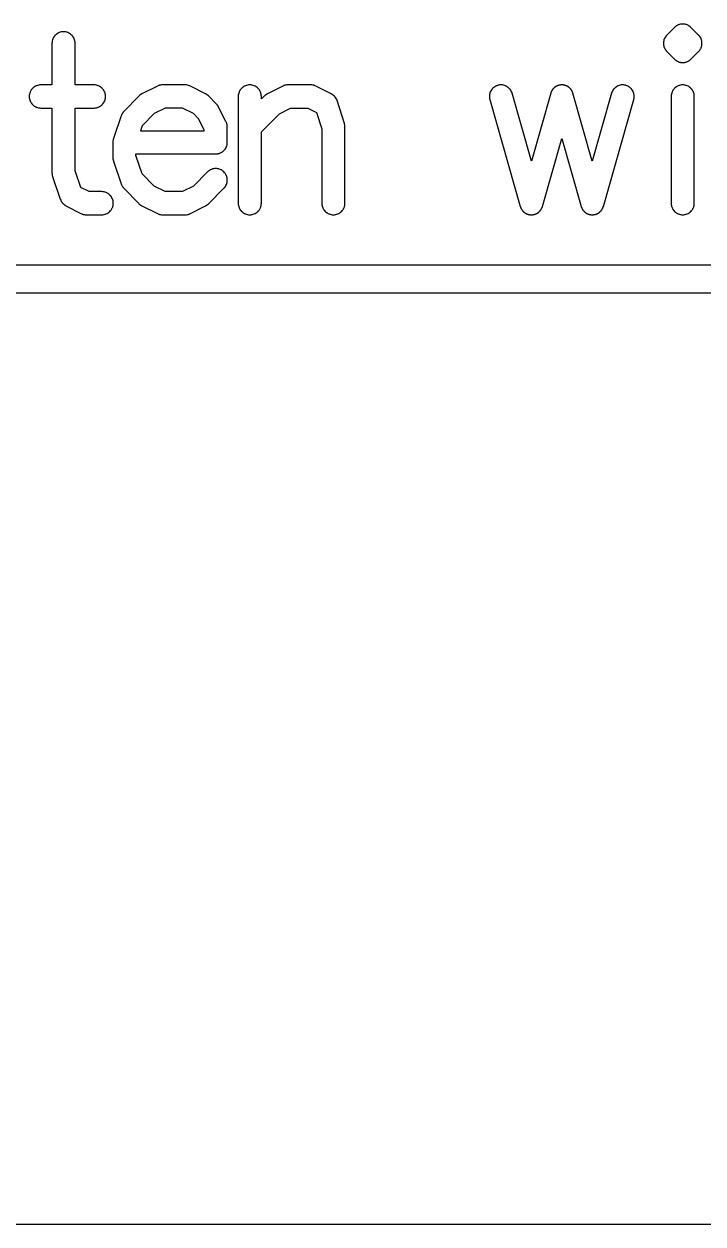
# Model space of a CAD drawing. Header units: inches. Extents: x -0.5 to 10, y -2.4 to 3.9.
# Drawn here: x 2.8127 to 2.9801, y -2.1846 to -1.8889 of the extents above; entities that cross this region are included whole.
import ezdxf

# ---------------------------------------------------------------- set-up
doc = ezdxf.new("R2010")
doc.units = ezdxf.units.IN

msp = doc.modelspace()

# ---------------------------------------------------------------- linework, layer by layer
for points in [[(2.81965, -1.90965), (2.81965, -1.9256), (2.81965, -1.925609), (2.819651, -1.925627), (2.819665, -1.925883), (2.819667, -1.92591), (2.819667, -1.92591), (2.819671, -1.925937), (2.819712, -1.92619), (2.819718, -1.926219), (2.819718, -1.926219), (2.819724, -1.926243), (2.819793, -1.92649), (2.819797, -1.926502), (2.819801, -1.926516), (2.821701, -1.932116), (2.821707, -1.932132), (2.821709, -1.932138), (2.821792, -1.932348), (2.821803, -1.932374), (2.821812, -1.932392), (2.821914, -1.932594), (2.821927, -1.932617), (2.821938, -1.932635), (2.82206, -1.932826), (2.822073, -1.932845), (2.822088, -1.932865), (2.822227, -1.933043), (2.822242, -1.933062), (2.822258, -1.933079), (2.822414, -1.933243), (2.822428, -1.933257), (2.822448, -1.933276), (2.822619, -1.933424), (2.822634, -1.933437), (2.822657, -1.933454), (2.822841, -1.933585), (2.822861, -1.933599), (2.822881, -1.933611), (2.823077, -1.933724), (2.823086, -1.933729), (2.823098, -1.933735), (2.826798, -1.935635), (2.826816, -1.935644), (2.826819, -1.935646), (2.827022, -1.935738), (2.827042, -1.935746), (2.827066, -1.935755), (2.827277, -1.935828), (2.827303, -1.935836), (2.827323, -1.935841), (2.827539, -1.935894), (2.827562, -1.935899), (2.827586, -1.935903), (2.827806, -1.935934), (2.82783, -1.935937), (2.827854, -1.935939), (2.828076, -1.935949), (2.828089, -1.93595), (2.8281, -1.93595), (2.8319, -1.93595), (2.83191, -1.93595), (2.831925, -1.935949), (2.832155, -1.935938), (2.832181, -1.935936), (2.832204, -1.935933), (2.832432, -1.935899), (2.832455, -1.935896), (2.83248, -1.93589), (2.832704, -1.935834), (2.83273, -1.935827), (2.832751, -1.93582), (2.832968, -1.935742), (2.832992, -1.935733), (2.833013, -1.935723), (2.833222, -1.935625), (2.833244, -1.935613), (2.833265, -1.935601), (2.833463, -1.935483), (2.833486, -1.935468), (2.833503, -1.935456), (2.833689, -1.935318), (2.83371, -1.935302), (2.833727, -1.935287), (2.833897, -1.935132), (2.833915, -1.935115), (2.833932, -1.935097), (2.834087, -1.934927), (2.834102, -1.93491), (2.834118, -1.934889), (2.834256, -1.934703), (2.834268, -1.934686), (2.834283, -1.934663), (2.834401, -1.934465), (2.834413, -1.934444), (2.834425, -1.934422), (2.834523, -1.934213), (2.834533, -1.934192), (2.834542, -1.934168), (2.83462, -1.933951), (2.834627, -1.93393), (2.834634, -1.933904), (2.83469, -1.93368), (2.834696, -1.933655), (2.834699, -1.933632), (2.834733, -1.933404), (2.834736, -1.933381), (2.834738, -1.933355), (2.834749, -1.933125), (2.83475, -1.9331), (2.834749, -1.933075), (2.834738, -1.932845), (2.834736, -1.932819), (2.834733, -1.932796), (2.834699, -1.932568), (2.834696, -1.932545), (2.83469, -1.93252), (2.834634, -1.932296), (2.834627, -1.93227), (2.83462, -1.932249), (2.834542, -1.932032), (2.834533, -1.932008), (2.834523, -1.931987), (2.834425, -1.931778), (2.834413, -1.931756), (2.834401, -1.931735), (2.834283, -1.931537), (2.834268, -1.931514), (2.834256, -1.931497), (2.834118, -1.931311), (2.834102, -1.93129), (2.834087, -1.931273), (2.833932, -1.931103), (2.833915, -1.931085), (2.833897, -1.931068), (2.833727, -1.930913), (2.83371, -1.930898), (2.833689, -1.930882), (2.833503, -1.930744), (2.833486, -1.930732), (2.833463, -1.930717), (2.833265, -1.930599), (2.833244, -1.930587), (2.833222, -1.930575), (2.833013, -1.930477), (2.832992, -1.930467), (2.832968, -1.930458), (2.832751, -1.93038), (2.83273, -1.930373), (2.832704, -1.930366), (2.83248, -1.93031), (2.832455, -1.930304), (2.832432, -1.930301), (2.832204, -1.930267), (2.832181, -1.930264), (2.832155, -1.930262), (2.831925, -1.930251), (2.83191, -1.93025), (2.8319, -1.93025), (2.828789, -1.93025), (2.826728, -1.929192), (2.82535, -1.92513), (2.82535, -1.90965), (2.83, -1.90965), (2.83001, -1.90965), (2.830025, -1.909649), (2.830255, -1.909638), (2.830281, -1.909636), (2.830304, -1.909633), (2.830532, -1.909599), (2.830555, -1.909596), (2.83058, -1.90959), (2.830804, -1.909534), (2.83083, -1.909527), (2.830851, -1.90952), (2.831068, -1.909442), (2.831092, -1.909433), (2.831113, -1.909423), (2.831322, -1.909325), (2.831344, -1.909313), (2.831365, -1.909301), (2.831563, -1.909183), (2.831586, -1.909168), (2.831603, -1.909156), (2.831789, -1.909018), (2.83181, -1.909002), (2.831827, -1.908987), (2.831997, -1.908832), (2.832015, -1.908815), (2.832032, -1.908797), (2.832187, -1.908627), (2.832202, -1.90861), (2.832218, -1.908589), (2.832356, -1.908403), (2.832368, -1.908386), (2.832383, -1.908363), (2.832501, -1.908165), (2.832513, -1.908144), (2.832525, -1.908122), (2.832623, -1.907913), (2.832633, -1.907892), (2.832642, -1.907868), (2.83272, -1.907651), (2.832727, -1.90763), (2.832734, -1.907604), (2.83279, -1.90738), (2.832796, -1.907355), (2.832799, -1.907332), (2.832833, -1.907104), (2.832836, -1.907081), (2.832838, -1.907055), (2.832849, -1.906825), (2.83285, -1.9068), (2.832849, -1.906775), (2.832838, -1.906545), (2.832836, -1.906519), (2.832833, -1.906496), (2.832799, -1.906268), (2.832796, -1.906245), (2.83279, -1.90622), (2.832734, -1.905996), (2.832727, -1.90597), (2.83272, -1.905949), (2.832642, -1.905732), (2.832633, -1.905708), (2.832623, -1.905687), (2.832525, -1.905478), (2.832513, -1.905456), (2.832501, -1.905435), (2.832383, -1.905237), (2.832368, -1.905214), (2.832356, -1.905197), (2.832218, -1.905011), (2.832202, -1.90499), (2.832187, -1.904973), (2.832032, -1.904803), (2.832015, -1.904785), (2.831997, -1.904768), (2.831827, -1.904613), (2.83181, -1.904598), (2.831789, -1.904582), (2.831603, -1.904444), (2.831586, -1.904432), (2.831563, -1.904417), (2.831365, -1.904299), (2.831344, -1.904287), (2.831322, -1.904275), (2.831113, -1.904177), (2.831092, -1.904167), (2.831068, -1.904158), (2.830851, -1.90408), (2.83083, -1.904073), (2.830804, -1.904066), (2.83058, -1.90401), (2.830555, -1.904004), (2.830532, -1.904001), (2.830304, -1.903967), (2.830281, -1.903964), (2.830255, -1.903962), (2.830025, -1.903951), (2.83001, -1.90395), (2.83, -1.90395), (2.82535, -1.90395), (2.82535, -1.8937), (2.82535, -1.89369), (2.825349, -1.893675), (2.825338, -1.893445), (2.825336, -1.893419), (2.825333, -1.893396), (2.825299, -1.893168), (2.825296, -1.893145), (2.82529, -1.89312), (2.825234, -1.892896), (2.825227, -1.89287), (2.82522, -1.892849), (2.825142, -1.892632), (2.825133, -1.892608), (2.825123, -1.892587), (2.825025, -1.892378), (2.825013, -1.892356), (2.825001, -1.892335), (2.824883, -1.892137), (2.824868, -1.892114), (2.824856, -1.892097), (2.824718, -1.891911), (2.824702, -1.89189), (2.824687, -1.891873), (2.824532, -1.891703), (2.824515, -1.891685), (2.824497, -1.891668), (2.824327, -1.891513), (2.82431, -1.891498), (2.824289, -1.891482), (2.824103, -1.891344), (2.824086, -1.891332), (2.824063, -1.891317), (2.823865, -1.891199), (2.823844, -1.891187), (2.823822, -1.891175), (2.823613, -1.891077), (2.823592, -1.891067), (2.823568, -1.891058), (2.823351, -1.89098), (2.82333, -1.890973), (2.823304, -1.890966), (2.82308, -1.89091), (2.823055, -1.890904), (2.823032, -1.890901), (2.822804, -1.890867), (2.822781, -1.890864), (2.822755, -1.890862), (2.822525, -1.890851), (2.8225, -1.89085), (2.822475, -1.890851), (2.822245, -1.890862), (2.822219, -1.890864), (2.822196, -1.890867), (2.821968, -1.890901), (2.821945, -1.890904), (2.82192, -1.89091), (2.821696, -1.890966), (2.82167, -1.890973), (2.821649, -1.89098), (2.821432, -1.891058), (2.821408, -1.891067), (2.821387, -1.891077), (2.821178, -1.891175), (2.821156, -1.891187), (2.821135, -1.891199), (2.820937, -1.891317), (2.820914, -1.891332), (2.820897, -1.891344), (2.820711, -1.891482), (2.82069, -1.891498), (2.820673, -1.891513), (2.820503, -1.891668), (2.820485, -1.891685), (2.820468, -1.891703), (2.820313, -1.891873), (2.820298, -1.89189), (2.820282, -1.891911), (2.820144, -1.892097), (2.820132, -1.892114), (2.820117, -1.892137), (2.819999, -1.892335), (2.819987, -1.892356), (2.819975, -1.892378), (2.819877, -1.892587), (2.819867, -1.892608), (2.819858, -1.892632), (2.81978, -1.892849), (2.819773, -1.89287), (2.819766, -1.892896), (2.81971, -1.89312), (2.819704, -1.893145), (2.819701, -1.893168), (2.819667, -1.893396), (2.819664, -1.893419), (2.819662, -1.893445), (2.819651, -1.893675), (2.81965, -1.89369), (2.81965, -1.8937), (2.81965, -1.90395), (2.8169, -1.90395), (2.81689, -1.90395), (2.816875, -1.903951), (2.816645, -1.903962), (2.816619, -1.903964), (2.816596, -1.903967), (2.816368, -1.904001), (2.816345, -1.904004), (2.81632, -1.90401), (2.816096, -1.904066), (2.81607, -1.904073), (2.816049, -1.90408), (2.815832, -1.904158), (2.815808, -1.904167), (2.815787, -1.904177), (2.815578, -1.904275), (2.815556, -1.904287), (2.815535, -1.904299), (2.815337, -1.904417), (2.815314, -1.904432), (2.815297, -1.904444), (2.815111, -1.904582), (2.81509, -1.904598), (2.815073, -1.904613), (2.814903, -1.904768), (2.814885, -1.904785), (2.814868, -1.904803), (2.814713, -1.904973), (2.814698, -1.90499), (2.814682, -1.905011), (2.814544, -1.905197), (2.814532, -1.905214), (2.814517, -1.905237), (2.814399, -1.905435), (2.814387, -1.905456), (2.814375, -1.905478), (2.814277, -1.905687), (2.814267, -1.905708), (2.814258, -1.905732), (2.81418, -1.905949), (2.814173, -1.90597), (2.814166, -1.905996), (2.81411, -1.90622), (2.814104, -1.906245), (2.814101, -1.906268), (2.814067, -1.906496), (2.814064, -1.906519), (2.814062, -1.906545), (2.814051, -1.906775), (2.81405, -1.9068), (2.814051, -1.906825), (2.814062, -1.907055), (2.814064, -1.907081), (2.814067, -1.907104), (2.814101, -1.907332), (2.814104, -1.907355), (2.81411, -1.90738), (2.814166, -1.907604), (2.814173, -1.90763), (2.81418, -1.907651), (2.814258, -1.907868), (2.814267, -1.907892), (2.814277, -1.907913), (2.814375, -1.908122), (2.814387, -1.908144), (2.814399, -1.908165), (2.814517, -1.908363), (2.814532, -1.908386), (2.814544, -1.908403), (2.814682, -1.908589), (2.814698, -1.90861), (2.814713, -1.908627), (2.814868, -1.908797), (2.814885, -1.908815), (2.814903, -1.908832), (2.815073, -1.908987), (2.81509, -1.909002), (2.815111, -1.909018), (2.815297, -1.909156), (2.815314, -1.909168), (2.815337, -1.909183), (2.815535, -1.909301), (2.815556, -1.909313), (2.815578, -1.909325), (2.815787, -1.909423), (2.815808, -1.909433), (2.815832, -1.909442), (2.816049, -1.90952), (2.81607, -1.909527), (2.816096, -1.909534), (2.81632, -1.90959), (2.816345, -1.909596), (2.816368, -1.909599), (2.816596, -1.909633), (2.816619, -1.909636), (2.816645, -1.909638), (2.816875, -1.909649), (2.81689, -1.90965), (2.8169, -1.90965)], [(2.971168, -1.891703), (2.971013, -1.891873), (2.970998, -1.89189), (2.970982, -1.891911), (2.970844, -1.892097), (2.970832, -1.892114), (2.970817, -1.892137), (2.970699, -1.892335), (2.970687, -1.892356), (2.970675, -1.892378), (2.970577, -1.892587), (2.970567, -1.892608), (2.970558, -1.892632), (2.97048, -1.892849), (2.970473, -1.89287), (2.970466, -1.892896), (2.97041, -1.89312), (2.970404, -1.893145), (2.970401, -1.893168), (2.970367, -1.893396), (2.970364, -1.893419), (2.970362, -1.893445), (2.970351, -1.893675), (2.97035, -1.8937), (2.970351, -1.893725), (2.970362, -1.893955), (2.970364, -1.893981), (2.970367, -1.894004), (2.970401, -1.894232), (2.970404, -1.894255), (2.97041, -1.89428), (2.970466, -1.894504), (2.970473, -1.89453), (2.97048, -1.894551), (2.970558, -1.894768), (2.970567, -1.894792), (2.970577, -1.894813), (2.970675, -1.895022), (2.970687, -1.895044), (2.970699, -1.895065), (2.970817, -1.895263), (2.970832, -1.895286), (2.970844, -1.895303), (2.970982, -1.895489), (2.970998, -1.89551), (2.971013, -1.895527), (2.971168, -1.895697), (2.971175, -1.895705), (2.971185, -1.895715), (2.973085, -1.897615), (2.973095, -1.897625), (2.973103, -1.897632), (2.973273, -1.897787), (2.97329, -1.897802), (2.973311, -1.897818), (2.973497, -1.897956), (2.973514, -1.897968), (2.973537, -1.897983), (2.973735, -1.898101), (2.973756, -1.898113), (2.973778, -1.898125), (2.973987, -1.898223), (2.974008, -1.898233), (2.974032, -1.898242), (2.974249, -1.89832), (2.97427, -1.898327), (2.974296, -1.898334), (2.97452, -1.89839), (2.974545, -1.898396), (2.974568, -1.898399), (2.974796, -1.898433), (2.974819, -1.898436), (2.974845, -1.898438), (2.975075, -1.898449), (2.9751, -1.89845), (2.975125, -1.898449), (2.975355, -1.898438), (2.975381, -1.898436), (2.975404, -1.898433), (2.975632, -1.898399), (2.975655, -1.898396), (2.97568, -1.89839), (2.975904, -1.898334), (2.97593, -1.898327), (2.975951, -1.89832), (2.976168, -1.898242), (2.976192, -1.898233), (2.976213, -1.898223), (2.976422, -1.898125), (2.976444, -1.898113), (2.976465, -1.898101), (2.976663, -1.897983), (2.976686, -1.897968), (2.976703, -1.897956), (2.976889, -1.897818), (2.97691, -1.897802), (2.976927, -1.897787), (2.977097, -1.897632), (2.977105, -1.897625), (2.977115, -1.897615), (2.979015, -1.895715), (2.979025, -1.895705), (2.979032, -1.895697), (2.979187, -1.895527), (2.979202, -1.89551), (2.979218, -1.895489), (2.979356, -1.895303), (2.979368, -1.895286), (2.979383, -1.895263), (2.979501, -1.895065), (2.979513, -1.895044), (2.979525, -1.895022), (2.979623, -1.894813), (2.979633, -1.894792), (2.979642, -1.894768), (2.97972, -1.894551), (2.979727, -1.89453), (2.979734, -1.894504), (2.97979, -1.89428), (2.979796, -1.894255), (2.979799, -1.894232), (2.979833, -1.894004), (2.979836, -1.893981), (2.979838, -1.893955), (2.979849, -1.893725), (2.97985, -1.8937), (2.979849, -1.893675), (2.979838, -1.893445), (2.979836, -1.893419), (2.979833, -1.893396), (2.979799, -1.893168), (2.979796, -1.893145), (2.97979, -1.89312), (2.979734, -1.892896), (2.979727, -1.89287), (2.97972, -1.892849), (2.979642, -1.892632), (2.979633, -1.892608), (2.979623, -1.892587), (2.979525, -1.892378), (2.979513, -1.892356), (2.979501, -1.892335), (2.979383, -1.892137), (2.979368, -1.892114), (2.979356, -1.892097), (2.979218, -1.891911), (2.979202, -1.89189), (2.979187, -1.891873), (2.979032, -1.891703), (2.979025, -1.891695), (2.979015, -1.891685), (2.977115, -1.889785), (2.977105, -1.889775), (2.977097, -1.889768), (2.976927, -1.889613), (2.97691, -1.889598), (2.976889, -1.889582), (2.976703, -1.889444), (2.976686, -1.889432), (2.976663, -1.889417), (2.976465, -1.889299), (2.976444, -1.889287), (2.976422, -1.889275), (2.976213, -1.889177), (2.976192, -1.889167), (2.976168, -1.889158), (2.975951, -1.88908), (2.97593, -1.889073), (2.975904, -1.889066), (2.97568, -1.88901), (2.975655, -1.889004), (2.975632, -1.889001), (2.975404, -1.888967), (2.975381, -1.888964), (2.975355, -1.888962), (2.975125, -1.888951), (2.9751, -1.88895), (2.975075, -1.888951), (2.974845, -1.888962), (2.974819, -1.888964), (2.974796, -1.888967), (2.974568, -1.889001), (2.974545, -1.889004), (2.97452, -1.88901), (2.974296, -1.889066), (2.97427, -1.889073), (2.974249, -1.88908), (2.974032, -1.889158), (2.974008, -1.889167), (2.973987, -1.889177), (2.973778, -1.889275), (2.973756, -1.889287), (2.973735, -1.889299), (2.973537, -1.889417), (2.973514, -1.889432), (2.973497, -1.889444), (2.973311, -1.889582), (2.97329, -1.889598), (2.973273, -1.889613), (2.973103, -1.889768), (2.973095, -1.889775), (2.973085, -1.889785), (2.971185, -1.891685), (2.971175, -1.891695)], [(2.83465, -1.9181), (2.83465, -1.9218), (2.83465, -1.921809), (2.834651, -1.921827), (2.834665, -1.922083), (2.834667, -1.92211), (2.834667, -1.92211), (2.834671, -1.922137), (2.834712, -1.92239), (2.834718, -1.922419), (2.834718, -1.922419), (2.834724, -1.922443), (2.834793, -1.92269), (2.834797, -1.922702), (2.834801, -1.922716), (2.836701, -1.928316), (2.836707, -1.928333), (2.836709, -1.928337), (2.836785, -1.928531), (2.836794, -1.928553), (2.836803, -1.928572), (2.836896, -1.928759), (2.836906, -1.928779), (2.836917, -1.928798), (2.837026, -1.928977), (2.837037, -1.928994), (2.837051, -1.929013), (2.837176, -1.929181), (2.837189, -1.929198), (2.837204, -1.929216), (2.837343, -1.929372), (2.837352, -1.929381), (2.837358, -1.929388), (2.841058, -1.933188), (2.841067, -1.933197), (2.841078, -1.933208), (2.841271, -1.933385), (2.841291, -1.933402), (2.841291, -1.933402), (2.841314, -1.933421), (2.841526, -1.933575), (2.841547, -1.93359), (2.841547, -1.93359), (2.841573, -1.933606), (2.841801, -1.933736), (2.841815, -1.933744), (2.841825, -1.933749), (2.845625, -1.935649), (2.845634, -1.935653), (2.845646, -1.935659), (2.845846, -1.935747), (2.845864, -1.935755), (2.845889, -1.935764), (2.846095, -1.935834), (2.846114, -1.93584), (2.84614, -1.935846), (2.846352, -1.935896), (2.846375, -1.935901), (2.846397, -1.935905), (2.846613, -1.935935), (2.846634, -1.935938), (2.846659, -1.935939), (2.846877, -1.935949), (2.846889, -1.93595), (2.8469, -1.93595), (2.8525, -1.93595), (2.852511, -1.93595), (2.852524, -1.935949), (2.852746, -1.935939), (2.85277, -1.935937), (2.852794, -1.935934), (2.853014, -1.935903), (2.853038, -1.935899), (2.853061, -1.935894), (2.853277, -1.935841), (2.853297, -1.935836), (2.853323, -1.935828), (2.853534, -1.935755), (2.853558, -1.935746), (2.853578, -1.935738), (2.853781, -1.935646), (2.853784, -1.935644), (2.853802, -1.935635), (2.857502, -1.933735), (2.857516, -1.933728), (2.857525, -1.933723), (2.857735, -1.933601), (2.857758, -1.933586), (2.857758, -1.933586), (2.857779, -1.933572), (2.857975, -1.933429), (2.857994, -1.933415), (2.857994, -1.933415), (2.858016, -1.933396), (2.858196, -1.933233), (2.8582, -1.933229), (2.858215, -1.933215), (2.862015, -1.929415), (2.862025, -1.929405), (2.862032, -1.929397), (2.862187, -1.929227), (2.862202, -1.92921), (2.862218, -1.929189), (2.862356, -1.929003), (2.862368, -1.928986), (2.862383, -1.928963), (2.862501, -1.928765), (2.862513, -1.928744), (2.862525, -1.928722), (2.862623, -1.928513), (2.862633, -1.928492), (2.862642, -1.928468), (2.86272, -1.928251), (2.862727, -1.92823), (2.862734, -1.928204), (2.86279, -1.92798), (2.862796, -1.927955), (2.862799, -1.927932), (2.862833, -1.927704), (2.862836, -1.927681), (2.862838, -1.927655), (2.862849, -1.927425), (2.86285, -1.9274), (2.862849, -1.927375), (2.862838, -1.927145), (2.862836, -1.927119), (2.862833, -1.927096), (2.862799, -1.926868), (2.862796, -1.926845), (2.86279, -1.92682), (2.862734, -1.926596), (2.862727, -1.92657), (2.86272, -1.926549), (2.862642, -1.926332), (2.862633, -1.926308), (2.862623, -1.926287), (2.862525, -1.926078), (2.862513, -1.926056), (2.862501, -1.926035), (2.862383, -1.925837), (2.862368, -1.925814), (2.862356, -1.925797), (2.862218, -1.925611), (2.862202, -1.92559), (2.862187, -1.925573), (2.862032, -1.925403), (2.862015, -1.925385), (2.861997, -1.925368), (2.861827, -1.925213), (2.86181, -1.925198), (2.861789, -1.925182), (2.861603, -1.925044), (2.861586, -1.925032), (2.861563, -1.925017), (2.861365, -1.924899), (2.861344, -1.924887), (2.861322, -1.924875), (2.861113, -1.924777), (2.861092, -1.924767), (2.861068, -1.924758), (2.860851, -1.92468), (2.86083, -1.924673), (2.860804, -1.924666), (2.86058, -1.92461), (2.860555, -1.924604), (2.860532, -1.924601), (2.860304, -1.924567), (2.860281, -1.924564), (2.860255, -1.924562), (2.860025, -1.924551), (2.86, -1.92455), (2.859975, -1.924551), (2.859745, -1.924562), (2.859719, -1.924564), (2.859696, -1.924567), (2.859468, -1.924601), (2.859445, -1.924604), (2.85942, -1.92461), (2.859196, -1.924666), (2.85917, -1.924673), (2.859149, -1.92468), (2.858932, -1.924758), (2.858908, -1.924767), (2.858887, -1.924777), (2.858678, -1.924875), (2.858656, -1.924887), (2.858635, -1.924899), (2.858437, -1.925017), (2.858414, -1.925032), (2.858397, -1.925044), (2.858211, -1.925182), (2.85819, -1.925198), (2.858173, -1.925213), (2.858003, -1.925368), (2.857995, -1.925375), (2.857985, -1.925385), (2.854501, -1.928869), (2.851811, -1.93025), (2.847573, -1.93025), (2.844806, -1.928866), (2.841892, -1.925874), (2.84035, -1.92133), (2.84035, -1.92095), (2.86, -1.92095), (2.86001, -1.92095), (2.860025, -1.920949), (2.860255, -1.920938), (2.860281, -1.920936), (2.860304, -1.920933), (2.860532, -1.920899), (2.860555, -1.920896), (2.86058, -1.92089), (2.860804, -1.920834), (2.86083, -1.920827), (2.860851, -1.92082), (2.861068, -1.920742), (2.861092, -1.920733), (2.861113, -1.920723), (2.861322, -1.920625), (2.861344, -1.920613), (2.861365, -1.920601), (2.861563, -1.920483), (2.861586, -1.920468), (2.861603, -1.920456), (2.861789, -1.920318), (2.86181, -1.920302), (2.861827, -1.920287), (2.861997, -1.920132), (2.862015, -1.920115), (2.862032, -1.920097), (2.862187, -1.919927), (2.862202, -1.91991), (2.862218, -1.919889), (2.862356, -1.919703), (2.862368, -1.919686), (2.862383, -1.919663), (2.862501, -1.919465), (2.862513, -1.919444), (2.862525, -1.919422), (2.862623, -1.919213), (2.862633, -1.919192), (2.862642, -1.919168), (2.86272, -1.918951), (2.862727, -1.91893), (2.862734, -1.918904), (2.86279, -1.91868), (2.862796, -1.918655), (2.862799, -1.918632), (2.862833, -1.918404), (2.862836, -1.918381), (2.862838, -1.918355), (2.862849, -1.918125), (2.86285, -1.91811), (2.86285, -1.9181), (2.86285, -1.9143), (2.86285, -1.914289), (2.862849, -1.914276), (2.862839, -1.914054), (2.862837, -1.91403), (2.862834, -1.914006), (2.862803, -1.913786), (2.862799, -1.913762), (2.862794, -1.913739), (2.862741, -1.913523), (2.862736, -1.913503), (2.862728, -1.913477), (2.862655, -1.913266), (2.862646, -1.913242), (2.862638, -1.913222), (2.862546, -1.913019), (2.862544, -1.913016), (2.862535, -1.912998), (2.860635, -1.909298), (2.860628, -1.909284), (2.860623, -1.909275), (2.860501, -1.909065), (2.860486, -1.909042), (2.860486, -1.909042), (2.860472, -1.909021), (2.860329, -1.908825), (2.860315, -1.908806), (2.860315, -1.908806), (2.860296, -1.908784), (2.860133, -1.908604), (2.860129, -1.9086), (2.860115, -1.908585), (2.858215, -1.906685), (2.8582, -1.906671), (2.858196, -1.906667), (2.858016, -1.906504), (2.857994, -1.906485), (2.857994, -1.906485), (2.857975, -1.906471), (2.857779, -1.906328), (2.857758, -1.906314), (2.857758, -1.906314), (2.857735, -1.906299), (2.857525, -1.906177), (2.857516, -1.906172), (2.857502, -1.906165), (2.853802, -1.904265), (2.853784, -1.904256), (2.853781, -1.904254), (2.853578, -1.904162), (2.853558, -1.904154), (2.853534, -1.904145), (2.853323, -1.904072), (2.853297, -1.904064), (2.853277, -1.904059), (2.853061, -1.904006), (2.853038, -1.904001), (2.853014, -1.903997), (2.852794, -1.903966), (2.85277, -1.903963), (2.852746, -1.903961), (2.852524, -1.903951), (2.852511, -1.90395), (2.8525, -1.90395), (2.8469, -1.90395), (2.846889, -1.90395), (2.846877, -1.903951), (2.846659, -1.903961), (2.846634, -1.903962), (2.846613, -1.903965), (2.846397, -1.903995), (2.846375, -1.903999), (2.846352, -1.904004), (2.84614, -1.904054), (2.846114, -1.90406), (2.846095, -1.904066), (2.845889, -1.904136), (2.845864, -1.904145), (2.845846, -1.904153), (2.845646, -1.904241), (2.845634, -1.904247), (2.845625, -1.904251), (2.841825, -1.906151), (2.841815, -1.906156), (2.841801, -1.906164), (2.841573, -1.906294), (2.841547, -1.90631), (2.841547, -1.90631), (2.841526, -1.906325), (2.841314, -1.906479), (2.841291, -1.906498), (2.841291, -1.906498), (2.841271, -1.906515), (2.841078, -1.906692), (2.841067, -1.906703), (2.841058, -1.906712), (2.837358, -1.910512), (2.837352, -1.910519), (2.837343, -1.910528), (2.837204, -1.910684), (2.837189, -1.910702), (2.837176, -1.910719), (2.837051, -1.910887), (2.837037, -1.910906), (2.837026, -1.910923), (2.836917, -1.911102), (2.836906, -1.911121), (2.836896, -1.911141), (2.836803, -1.911328), (2.836794, -1.911347), (2.836785, -1.911369), (2.836709, -1.911563), (2.836707, -1.911567), (2.836701, -1.911584), (2.834801, -1.917184), (2.834797, -1.917198), (2.834793, -1.91721), (2.834788, -1.917227), (2.83478, -1.917249), (2.834773, -1.91727), (2.834766, -1.917296), (2.834742, -1.917394), (2.834724, -1.917457), (2.834718, -1.917481), (2.834718, -1.917481), (2.834712, -1.91751), (2.834712, -1.917514), (2.83471, -1.91752), (2.834704, -1.917545), (2.834701, -1.917568), (2.834681, -1.917699), (2.834671, -1.917763), (2.834667, -1.91779), (2.834667, -1.91779), (2.834666, -1.917804), (2.834664, -1.917819), (2.834662, -1.917845), (2.834651, -1.918075), (2.83465, -1.91809)], [(2.87125, -1.9331), (2.87125, -1.915481), (2.875688, -1.911042), (2.878473, -1.90965), (2.882727, -1.90965), (2.884853, -1.910713), (2.88615, -1.914747), (2.88615, -1.9331), (2.88615, -1.93311), (2.886151, -1.933125), (2.886162, -1.933355), (2.886164, -1.933381), (2.886167, -1.933404), (2.886201, -1.933632), (2.886204, -1.933655), (2.88621, -1.93368), (2.886266, -1.933904), (2.886273, -1.93393), (2.88628, -1.933951), (2.886358, -1.934168), (2.886367, -1.934192), (2.886377, -1.934213), (2.886475, -1.934422), (2.886487, -1.934444), (2.886499, -1.934465), (2.886617, -1.934663), (2.886632, -1.934686), (2.886644, -1.934703), (2.886782, -1.934889), (2.886798, -1.93491), (2.886813, -1.934927), (2.886968, -1.935097), (2.886985, -1.935115), (2.887003, -1.935132), (2.887173, -1.935287), (2.88719, -1.935302), (2.887211, -1.935318), (2.887397, -1.935456), (2.887414, -1.935468), (2.887437, -1.935483), (2.887635, -1.935601), (2.887656, -1.935613), (2.887678, -1.935625), (2.887887, -1.935723), (2.887908, -1.935733), (2.887932, -1.935742), (2.888149, -1.93582), (2.88817, -1.935827), (2.888196, -1.935834), (2.88842, -1.93589), (2.888445, -1.935896), (2.888468, -1.935899), (2.888696, -1.935933), (2.888719, -1.935936), (2.888745, -1.935938), (2.888975, -1.935949), (2.889, -1.93595), (2.889025, -1.935949), (2.889255, -1.935938), (2.889281, -1.935936), (2.889304, -1.935933), (2.889532, -1.935899), (2.889555, -1.935896), (2.88958, -1.93589), (2.889804, -1.935834), (2.88983, -1.935827), (2.889851, -1.93582), (2.890068, -1.935742), (2.890092, -1.935733), (2.890113, -1.935723), (2.890322, -1.935625), (2.890344, -1.935613), (2.890365, -1.935601), (2.890563, -1.935483), (2.890586, -1.935468), (2.890603, -1.935456), (2.890789, -1.935318), (2.89081, -1.935302), (2.890827, -1.935287), (2.890997, -1.935132), (2.891015, -1.935115), (2.891032, -1.935097), (2.891187, -1.934927), (2.891202, -1.93491), (2.891218, -1.934889), (2.891356, -1.934703), (2.891368, -1.934686), (2.891383, -1.934663), (2.891501, -1.934465), (2.891513, -1.934444), (2.891525, -1.934422), (2.891623, -1.934213), (2.891633, -1.934192), (2.891642, -1.934168), (2.89172, -1.933951), (2.891727, -1.93393), (2.891734, -1.933904), (2.89179, -1.93368), (2.891796, -1.933655), (2.891799, -1.933632), (2.891833, -1.933404), (2.891836, -1.933381), (2.891838, -1.933355), (2.891849, -1.933125), (2.89185, -1.93311), (2.89185, -1.9331), (2.89185, -1.9143), (2.89185, -1.91429), (2.891849, -1.914274), (2.891837, -1.914031), (2.891835, -1.914004), (2.891835, -1.914004), (2.891831, -1.913979), (2.891794, -1.913739), (2.891789, -1.913714), (2.891789, -1.913714), (2.891783, -1.913688), (2.891721, -1.913453), (2.891715, -1.913435), (2.891713, -1.913428), (2.889913, -1.907828), (2.889911, -1.90782), (2.889905, -1.907804), (2.889823, -1.907586), (2.889812, -1.907561), (2.889803, -1.90754), (2.889699, -1.907331), (2.889687, -1.907307), (2.889687, -1.907307), (2.889675, -1.907287), (2.88955, -1.907089), (2.889537, -1.907069), (2.889537, -1.907069), (2.889522, -1.907048), (2.889379, -1.906864), (2.889361, -1.906842), (2.889346, -1.906826), (2.889186, -1.906656), (2.889169, -1.906639), (2.88915, -1.906622), (2.888973, -1.906469), (2.888954, -1.906454), (2.888954, -1.906454), (2.888933, -1.906438), (2.888742, -1.906304), (2.888719, -1.906289), (2.888719, -1.906289), (2.8887, -1.906277), (2.888497, -1.906163), (2.888483, -1.906155), (2.888475, -1.906151), (2.884675, -1.904251), (2.884666, -1.904247), (2.884654, -1.904241), (2.884454, -1.904153), (2.884436, -1.904145), (2.884411, -1.904136), (2.884205, -1.904066), (2.884186, -1.90406), (2.88416, -1.904054), (2.883948, -1.904004), (2.883925, -1.903999), (2.883903, -1.903995), (2.883687, -1.903965), (2.883666, -1.903962), (2.883641, -1.903961), (2.883423, -1.903951), (2.883411, -1.90395), (2.8834, -1.90395), (2.8778, -1.90395), (2.877789, -1.90395), (2.877777, -1.903951), (2.877559, -1.903961), (2.877534, -1.903962), (2.877513, -1.903965), (2.877297, -1.903995), (2.877275, -1.903999), (2.877252, -1.904004), (2.87704, -1.904054), (2.877014, -1.90406), (2.876995, -1.904066), (2.876789, -1.904136), (2.876764, -1.904145), (2.876746, -1.904153), (2.876546, -1.904241), (2.876534, -1.904247), (2.876525, -1.904251), (2.872725, -1.906151), (2.872714, -1.906157), (2.872702, -1.906164), (2.872483, -1.906288), (2.872461, -1.906301), (2.872461, -1.906301), (2.872438, -1.906317), (2.872233, -1.906464), (2.872214, -1.906479), (2.872214, -1.906479), (2.872192, -1.906498), (2.872004, -1.906666), (2.871994, -1.906676), (2.871985, -1.906685), (2.87125, -1.907419), (2.87125, -1.9068), (2.87125, -1.90679), (2.871249, -1.906775), (2.871238, -1.906545), (2.871236, -1.906519), (2.871233, -1.906496), (2.871199, -1.906268), (2.871196, -1.906245), (2.87119, -1.90622), (2.871134, -1.905996), (2.871127, -1.90597), (2.87112, -1.905949), (2.871042, -1.905732), (2.871033, -1.905708), (2.871023, -1.905687), (2.870925, -1.905478), (2.870913, -1.905456), (2.870901, -1.905435), (2.870783, -1.905237), (2.870768, -1.905214), (2.870756, -1.905197), (2.870618, -1.905011), (2.870602, -1.90499), (2.870587, -1.904973), (2.870432, -1.904803), (2.870415, -1.904785), (2.870397, -1.904768), (2.870227, -1.904613), (2.87021, -1.904598), (2.870189, -1.904582), (2.870003, -1.904444), (2.869986, -1.904432), (2.869963, -1.904417), (2.869765, -1.904299), (2.869744, -1.904287), (2.869722, -1.904275), (2.869513, -1.904177), (2.869492, -1.904167), (2.869468, -1.904158), (2.869251, -1.90408), (2.86923, -1.904073), (2.869204, -1.904066), (2.86898, -1.90401), (2.868955, -1.904004), (2.868932, -1.904001), (2.868704, -1.903967), (2.868681, -1.903964), (2.868655, -1.903962), (2.868425, -1.903951), (2.8684, -1.90395), (2.868375, -1.903951), (2.868145, -1.903962), (2.868119, -1.903964), (2.868096, -1.903967), (2.867868, -1.904001), (2.867845, -1.904004), (2.86782, -1.90401), (2.867596, -1.904066), (2.86757, -1.904073), (2.867549, -1.90408), (2.867332, -1.904158), (2.867308, -1.904167), (2.867287, -1.904177), (2.867078, -1.904275), (2.867056, -1.904287), (2.867035, -1.904299), (2.866837, -1.904417), (2.866814, -1.904432), (2.866797, -1.904444), (2.866611, -1.904582), (2.86659, -1.904598), (2.866573, -1.904613), (2.866403, -1.904768), (2.866385, -1.904785), (2.866368, -1.904803), (2.866213, -1.904973), (2.866198, -1.90499), (2.866182, -1.905011), (2.866044, -1.905197), (2.866032, -1.905214), (2.866017, -1.905237), (2.865899, -1.905435), (2.865887, -1.905456), (2.865875, -1.905478), (2.865777, -1.905687), (2.865767, -1.905708), (2.865758, -1.905732), (2.86568, -1.905949), (2.865673, -1.90597), (2.865666, -1.905996), (2.86561, -1.90622), (2.865604, -1.906245), (2.865601, -1.906268), (2.865567, -1.906496), (2.865564, -1.906519), (2.865562, -1.906545), (2.865551, -1.906775), (2.86555, -1.90679), (2.86555, -1.9068), (2.86555, -1.9331), (2.86555, -1.93311), (2.865551, -1.933125), (2.865562, -1.933355), (2.865564, -1.933381), (2.865567, -1.933404), (2.865601, -1.933632), (2.865604, -1.933655), (2.86561, -1.93368), (2.865666, -1.933904), (2.865673, -1.93393), (2.86568, -1.933951), (2.865758, -1.934168), (2.865767, -1.934192), (2.865777, -1.934213), (2.865875, -1.934422), (2.865887, -1.934444), (2.865899, -1.934465), (2.866017, -1.934663), (2.866032, -1.934686), (2.866044, -1.934703), (2.866182, -1.934889), (2.866198, -1.93491), (2.866213, -1.934927), (2.866368, -1.935097), (2.866385, -1.935115), (2.866403, -1.935132), (2.866573, -1.935287), (2.86659, -1.935302), (2.866611, -1.935318), (2.866797, -1.935456), (2.866814, -1.935468), (2.866837, -1.935483), (2.867035, -1.935601), (2.867056, -1.935613), (2.867078, -1.935625), (2.867287, -1.935723), (2.867308, -1.935733), (2.867332, -1.935742), (2.867549, -1.93582), (2.86757, -1.935827), (2.867596, -1.935834), (2.86782, -1.93589), (2.867845, -1.935896), (2.867868, -1.935899), (2.868096, -1.935933), (2.868119, -1.935936), (2.868145, -1.935938), (2.868375, -1.935949), (2.8684, -1.93595), (2.868425, -1.935949), (2.868655, -1.935938), (2.868681, -1.935936), (2.868704, -1.935933), (2.868932, -1.935899), (2.868955, -1.935896), (2.86898, -1.93589), (2.869204, -1.935834), (2.86923, -1.935827), (2.869251, -1.93582), (2.869468, -1.935742), (2.869492, -1.935733), (2.869513, -1.935723), (2.869722, -1.935625), (2.869744, -1.935613), (2.869765, -1.935601), (2.869963, -1.935483), (2.869986, -1.935468), (2.870003, -1.935456), (2.870189, -1.935318), (2.87021, -1.935302), (2.870227, -1.935287), (2.870397, -1.935132), (2.870415, -1.935115), (2.870432, -1.935097), (2.870587, -1.934927), (2.870602, -1.93491), (2.870618, -1.934889), (2.870756, -1.934703), (2.870768, -1.934686), (2.870783, -1.934663), (2.870901, -1.934465), (2.870913, -1.934444), (2.870925, -1.934422), (2.871023, -1.934213), (2.871033, -1.934192), (2.871042, -1.934168), (2.87112, -1.933951), (2.871127, -1.93393), (2.871134, -1.933904), (2.87119, -1.93368), (2.871196, -1.933655), (2.871199, -1.933632), (2.871233, -1.933404), (2.871236, -1.933381), (2.871238, -1.933355), (2.871249, -1.933125), (2.87125, -1.93311)], [(2.935074, -1.933927), (2.93508, -1.933949), (2.935087, -1.933972), (2.935095, -1.933996), (2.935119, -1.934059), (2.935141, -1.934123), (2.935149, -1.934145), (2.935159, -1.934169), (2.935168, -1.93419), (2.935176, -1.934212), (2.935185, -1.934234), (2.935196, -1.934257), (2.935226, -1.934317), (2.935254, -1.934379), (2.935265, -1.934403), (2.935276, -1.934423), (2.935288, -1.934443), (2.935298, -1.934464), (2.93531, -1.934486), (2.935322, -1.934506), (2.935358, -1.934564), (2.935391, -1.934623), (2.935405, -1.934644), (2.935418, -1.934664), (2.935431, -1.934683), (2.935444, -1.934702), (2.935459, -1.934725), (2.935472, -1.934743), (2.935513, -1.934796), (2.935552, -1.934851), (2.935567, -1.934871), (2.935583, -1.93489), (2.935598, -1.934907), (2.935612, -1.934926), (2.935628, -1.934946), (2.935644, -1.934963), (2.93569, -1.935012), (2.935735, -1.935063), (2.935752, -1.935082), (2.935769, -1.935098), (2.935786, -1.935114), (2.935802, -1.935131), (2.935818, -1.935148), (2.935837, -1.935165), (2.935888, -1.93521), (2.935937, -1.935256), (2.935954, -1.935272), (2.935974, -1.935288), (2.935993, -1.935302), (2.93601, -1.935317), (2.936029, -1.935333), (2.936049, -1.935348), (2.936104, -1.935387), (2.936157, -1.935428), (2.936175, -1.935441), (2.936198, -1.935456), (2.936217, -1.935469), (2.936236, -1.935482), (2.936256, -1.935495), (2.936277, -1.935509), (2.936336, -1.935542), (2.936394, -1.935578), (2.936414, -1.93559), (2.936436, -1.935602), (2.936457, -1.935612), (2.936477, -1.935624), (2.936497, -1.935635), (2.936521, -1.935646), (2.936583, -1.935674), (2.936643, -1.935704), (2.936666, -1.935715), (2.936688, -1.935724), (2.93671, -1.935732), (2.936731, -1.935741), (2.936755, -1.935751), (2.936777, -1.935759), (2.936841, -1.935781), (2.936904, -1.935805), (2.936928, -1.935813), (2.936951, -1.93582), (2.936973, -1.935826), (2.936995, -1.935833), (2.937018, -1.93584), (2.937042, -1.935847), (2.937108, -1.935862), (2.937173, -1.93588), (2.937196, -1.935885), (2.937221, -1.93589), (2.937244, -1.935894), (2.937267, -1.935899), (2.937289, -1.935904), (2.937315, -1.935908), (2.937382, -1.935917), (2.937449, -1.935928), (2.937475, -1.935931), (2.937498, -1.935933), (2.937521, -1.935935), (2.937544, -1.935938), (2.937568, -1.935941), (2.937593, -1.935942), (2.93766, -1.935944), (2.937728, -1.935949), (2.93775, -1.93595), (2.937777, -1.935949), (2.9378, -1.935949), (2.937823, -1.935949), (2.93785, -1.93595), (2.937872, -1.935949), (2.93794, -1.935944), (2.938007, -1.935942), (2.938032, -1.935941), (2.938056, -1.935938), (2.938079, -1.935935), (2.938102, -1.935933), (2.938125, -1.935931), (2.938151, -1.935928), (2.938218, -1.935917), (2.938285, -1.935908), (2.938311, -1.935904), (2.938333, -1.935899), (2.938356, -1.935894), (2.938379, -1.93589), (2.938404, -1.935885), (2.938427, -1.93588), (2.938492, -1.935862), (2.938558, -1.935847), (2.938582, -1.93584), (2.938605, -1.935833), (2.938627, -1.935826), (2.938649, -1.93582), (2.938672, -1.935813), (2.938696, -1.935805), (2.938759, -1.935781), (2.938823, -1.935759), (2.938845, -1.935751), (2.938869, -1.935741), (2.93889, -1.935732), (2.938912, -1.935724), (2.938934, -1.935715), (2.938957, -1.935704), (2.939017, -1.935674), (2.939079, -1.935646), (2.939103, -1.935635), (2.939123, -1.935624), (2.939143, -1.935612), (2.939164, -1.935602), (2.939186, -1.93559), (2.939206, -1.935578), (2.939264, -1.935542), (2.939323, -1.935509), (2.939344, -1.935495), (2.939364, -1.935482), (2.939383, -1.935469), (2.939402, -1.935456), (2.939425, -1.935441), (2.939443, -1.935428), (2.939496, -1.935387), (2.939551, -1.935348), (2.939571, -1.935333), (2.93959, -1.935317), (2.939607, -1.935302), (2.939626, -1.935288), (2.939646, -1.935272), (2.939663, -1.935256), (2.939712, -1.93521), (2.939763, -1.935165), (2.939782, -1.935148), (2.939798, -1.935131), (2.939814, -1.935114), (2.939831, -1.935098), (2.939848, -1.935082), (2.939865, -1.935063), (2.93991, -1.935012), (2.939956, -1.934963), (2.939972, -1.934946), (2.939988, -1.934926), (2.940002, -1.934907), (2.940017, -1.93489), (2.940033, -1.934871), (2.940048, -1.934851), (2.940087, -1.934796), (2.940128, -1.934743), (2.940141, -1.934725), (2.940156, -1.934702), (2.940169, -1.934683), (2.940182, -1.934664), (2.940195, -1.934644), (2.940209, -1.934623), (2.940242, -1.934564), (2.940278, -1.934506), (2.94029, -1.934486), (2.940302, -1.934464), (2.940312, -1.934443), (2.940324, -1.934423), (2.940335, -1.934403), (2.940346, -1.934379), (2.940374, -1.934317), (2.940404, -1.934257), (2.940415, -1.934234), (2.940424, -1.934212), (2.940432, -1.93419), (2.940441, -1.934169), (2.940451, -1.934145), (2.940459, -1.934123), (2.940481, -1.934059), (2.940505, -1.933996), (2.940513, -1.933972), (2.94052, -1.933949), (2.940526, -1.933927), (2.940533, -1.933905), (2.940536, -1.933896), (2.940541, -1.933882), (2.9453, -1.917192), (2.950059, -1.933882), (2.950064, -1.933896), (2.950067, -1.933905), (2.950074, -1.933927), (2.95008, -1.933949), (2.950087, -1.933972), (2.950095, -1.933996), (2.950119, -1.934059), (2.950141, -1.934123), (2.950149, -1.934145), (2.950159, -1.934169), (2.950168, -1.93419), (2.950176, -1.934212), (2.950185, -1.934234), (2.950196, -1.934257), (2.950226, -1.934317), (2.950254, -1.934379), (2.950265, -1.934403), (2.950276, -1.934423), (2.950288, -1.934443), (2.950298, -1.934464), (2.95031, -1.934486), (2.950322, -1.934506), (2.950358, -1.934564), (2.950391, -1.934623), (2.950405, -1.934644), (2.950418, -1.934664), (2.950431, -1.934683), (2.950444, -1.934702), (2.950459, -1.934725), (2.950472, -1.934743), (2.950513, -1.934796), (2.950552, -1.934851), (2.950567, -1.934871), (2.950583, -1.93489), (2.950598, -1.934907), (2.950612, -1.934926), (2.950628, -1.934946), (2.950644, -1.934963), (2.95069, -1.935012), (2.950735, -1.935063), (2.950752, -1.935082), (2.950769, -1.935098), (2.950786, -1.935114), (2.950802, -1.935131), (2.950818, -1.935148), (2.950837, -1.935165), (2.950888, -1.93521), (2.950937, -1.935256), (2.950954, -1.935272), (2.950974, -1.935288), (2.950993, -1.935302), (2.95101, -1.935317), (2.951029, -1.935333), (2.951049, -1.935348), (2.951104, -1.935387), (2.951157, -1.935428), (2.951175, -1.935441), (2.951198, -1.935456), (2.951217, -1.935469), (2.951236, -1.935482), (2.951256, -1.935495), (2.951277, -1.935509), (2.951336, -1.935542), (2.951394, -1.935578), (2.951414, -1.93559), (2.951436, -1.935602), (2.951457, -1.935612), (2.951477, -1.935624), (2.951497, -1.935635), (2.951521, -1.935646), (2.951583, -1.935674), (2.951643, -1.935704), (2.951666, -1.935715), (2.951688, -1.935724), (2.95171, -1.935732), (2.951731, -1.935741), (2.951755, -1.935751), (2.951777, -1.935759), (2.951841, -1.935781), (2.951904, -1.935805), (2.951928, -1.935813), (2.951951, -1.93582), (2.951973, -1.935826), (2.951995, -1.935833), (2.952018, -1.93584), (2.952042, -1.935847), (2.952108, -1.935862), (2.952173, -1.93588), (2.952196, -1.935885), (2.952221, -1.93589), (2.952244, -1.935894), (2.952267, -1.935899), (2.952289, -1.935904), (2.952315, -1.935908), (2.952382, -1.935917), (2.952449, -1.935928), (2.952475, -1.935931), (2.952498, -1.935933), (2.952521, -1.935935), (2.952544, -1.935938), (2.952568, -1.935941), (2.952593, -1.935942), (2.95266, -1.935944), (2.952728, -1.935949), (2.95275, -1.93595), (2.952777, -1.935949), (2.9528, -1.935949), (2.952823, -1.935949), (2.95285, -1.93595), (2.952872, -1.935949), (2.95294, -1.935944), (2.953007, -1.935942), (2.953032, -1.935941), (2.953056, -1.935938), (2.953079, -1.935935), (2.953102, -1.935933), (2.953125, -1.935931), (2.953151, -1.935928), (2.953218, -1.935917), (2.953285, -1.935908), (2.953311, -1.935904), (2.953333, -1.935899), (2.953356, -1.935894), (2.953379, -1.93589), (2.953404, -1.935885), (2.953427, -1.93588), (2.953492, -1.935862), (2.953558, -1.935847), (2.953582, -1.93584), (2.953605, -1.935833), (2.953627, -1.935826), (2.953649, -1.93582), (2.953672, -1.935813), (2.953696, -1.935805), (2.953759, -1.935781), (2.953823, -1.935759), (2.953845, -1.935751), (2.953869, -1.935741), (2.95389, -1.935732), (2.953912, -1.935724), (2.953934, -1.935715), (2.953957, -1.935704), (2.954017, -1.935674), (2.954079, -1.935646), (2.954103, -1.935635), (2.954123, -1.935624), (2.954143, -1.935612), (2.954164, -1.935602), (2.954186, -1.93559), (2.954206, -1.935578), (2.954264, -1.935542), (2.954323, -1.935509), (2.954344, -1.935495), (2.954364, -1.935482), (2.954383, -1.935469), (2.954402, -1.935456), (2.954425, -1.935441), (2.954443, -1.935428), (2.954496, -1.935387), (2.954551, -1.935348), (2.954571, -1.935333), (2.95459, -1.935317), (2.954607, -1.935302), (2.954626, -1.935288), (2.954646, -1.935272), (2.954663, -1.935256), (2.954712, -1.93521), (2.954763, -1.935165), (2.954782, -1.935148), (2.954798, -1.935131), (2.954814, -1.935114), (2.954831, -1.935098), (2.954848, -1.935082), (2.954865, -1.935063), (2.95491, -1.935012), (2.954956, -1.934963), (2.954972, -1.934946), (2.954988, -1.934926), (2.955002, -1.934907), (2.955017, -1.93489), (2.955033, -1.934871), (2.955048, -1.934851), (2.955087, -1.934796), (2.955128, -1.934743), (2.955141, -1.934725), (2.955156, -1.934702), (2.955169, -1.934683), (2.955182, -1.934664), (2.955195, -1.934644), (2.955209, -1.934623), (2.955242, -1.934564), (2.955278, -1.934506), (2.95529, -1.934486), (2.955302, -1.934464), (2.955312, -1.934443), (2.955324, -1.934423), (2.955335, -1.934403), (2.955346, -1.934379), (2.955374, -1.934317), (2.955404, -1.934257), (2.955415, -1.934234), (2.955424, -1.934212), (2.955432, -1.93419), (2.955441, -1.934169), (2.955451, -1.934145), (2.955459, -1.934123), (2.955481, -1.934059), (2.955505, -1.933996), (2.955513, -1.933972), (2.95552, -1.933949), (2.955526, -1.933927), (2.955533, -1.933905), (2.955536, -1.933896), (2.955541, -1.933882), (2.963041, -1.907582), (2.963044, -1.907568), (2.963047, -1.907558), (2.963099, -1.907333), (2.963104, -1.907311), (2.963108, -1.907285), (2.963138, -1.907056), (2.963141, -1.907032), (2.963142, -1.907007), (2.963149, -1.906777), (2.96315, -1.90675), (2.963149, -1.906728), (2.963133, -1.906498), (2.963131, -1.906475), (2.963128, -1.906449), (2.96309, -1.906221), (2.963085, -1.906196), (2.96308, -1.906173), (2.96302, -1.905951), (2.963013, -1.905928), (2.963005, -1.905904), (2.962924, -1.905688), (2.962915, -1.905666), (2.962904, -1.905643), (2.962802, -1.905436), (2.96279, -1.905414), (2.962778, -1.905394), (2.962656, -1.905198), (2.962641, -1.905175), (2.962628, -1.905157), (2.962488, -1.904974), (2.962472, -1.904954), (2.962456, -1.904937), (2.962298, -1.904769), (2.962282, -1.904752), (2.962263, -1.904735), (2.96209, -1.904583), (2.962071, -1.904567), (2.962051, -1.904552), (2.961864, -1.904418), (2.961844, -1.904405), (2.961823, -1.904391), (2.961623, -1.904276), (2.961603, -1.904265), (2.961579, -1.904254), (2.961369, -1.904159), (2.961345, -1.904149), (2.961323, -1.904141), (2.961105, -1.904067), (2.961082, -1.90406), (2.961058, -1.904053), (2.960833, -1.904001), (2.960811, -1.903996), (2.960785, -1.903992), (2.960556, -1.903962), (2.960532, -1.903959), (2.960507, -1.903958), (2.960277, -1.903951), (2.96025, -1.90395), (2.960228, -1.903951), (2.959998, -1.903967), (2.959975, -1.903969), (2.959949, -1.903972), (2.959721, -1.90401), (2.959696, -1.904015), (2.959673, -1.90402), (2.959451, -1.90408), (2.959428, -1.904087), (2.959404, -1.904095), (2.959188, -1.904176), (2.959166, -1.904185), (2.959143, -1.904196), (2.958936, -1.904298), (2.958914, -1.90431), (2.958894, -1.904322), (2.958698, -1.904444), (2.958675, -1.904459), (2.958657, -1.904472), (2.958474, -1.904612), (2.958454, -1.904628), (2.958437, -1.904644), (2.958269, -1.904802), (2.958252, -1.904818), (2.958235, -1.904837), (2.958083, -1.90501), (2.958067, -1.905029), (2.958052, -1.905049), (2.957918, -1.905236), (2.957905, -1.905256), (2.957891, -1.905277), (2.957776, -1.905477), (2.957765, -1.905497), (2.957754, -1.905521), (2.957659, -1.905731), (2.957649, -1.905755), (2.957641, -1.905777), (2.957567, -1.905995), (2.957564, -1.906004), (2.957559, -1.906018), (2.9528, -1.922708), (2.948041, -1.906018), (2.948036, -1.906004), (2.948033, -1.905995), (2.948026, -1.905973), (2.94802, -1.905951), (2.948013, -1.905928), (2.948005, -1.905904), (2.947981, -1.905841), (2.947959, -1.905777), (2.947951, -1.905755), (2.947941, -1.905731), (2.947932, -1.90571), (2.947924, -1.905688), (2.947915, -1.905666), (2.947904, -1.905643), (2.947874, -1.905583), (2.947846, -1.905521), (2.947835, -1.905497), (2.947824, -1.905477), (2.947812, -1.905457), (2.947802, -1.905436), (2.94779, -1.905414), (2.947778, -1.905394), (2.947742, -1.905336), (2.947709, -1.905277), (2.947695, -1.905256), (2.947682, -1.905236), (2.947669, -1.905217), (2.947656, -1.905198), (2.947641, -1.905175), (2.947628, -1.905157), (2.947587, -1.905104), (2.947548, -1.905049), (2.947533, -1.905029), (2.947517, -1.90501), (2.947502, -1.904993), (2.947488, -1.904974), (2.947472, -1.904954), (2.947456, -1.904937), (2.94741, -1.904888), (2.947365, -1.904837), (2.947348, -1.904818), (2.947331, -1.904802), (2.947314, -1.904786), (2.947298, -1.904769), (2.947282, -1.904752), (2.947263, -1.904735), (2.947212, -1.90469), (2.947163, -1.904644), (2.947146, -1.904628), (2.947126, -1.904612), (2.947107, -1.904598), (2.94709, -1.904583), (2.947071, -1.904567), (2.947051, -1.904552), (2.946996, -1.904513), (2.946943, -1.904472), (2.946925, -1.904459), (2.946902, -1.904444), (2.946883, -1.904431), (2.946864, -1.904418), (2.946844, -1.904405), (2.946823, -1.904391), (2.946764, -1.904358), (2.946706, -1.904322), (2.946686, -1.90431), (2.946664, -1.904298), (2.946643, -1.904288), (2.946623, -1.904276), (2.946603, -1.904265), (2.946579, -1.904254), (2.946517, -1.904226), (2.946457, -1.904196), (2.946434, -1.904185), (2.946412, -1.904176), (2.94639, -1.904168), (2.946369, -1.904159), (2.946345, -1.904149), (2.946323, -1.904141), (2.946259, -1.904119), (2.946196, -1.904095), (2.946172, -1.904087), (2.946149, -1.90408), (2.946127, -1.904074), (2.946105, -1.904067), (2.946082, -1.90406), (2.946058, -1.904053), (2.945992, -1.904038), (2.945927, -1.90402), (2.945904, -1.904015), (2.945879, -1.90401), (2.945856, -1.904006), (2.945833, -1.904001), (2.945811, -1.903996), (2.945785, -1.903992), (2.945718, -1.903983), (2.945651, -1.903972), (2.945625, -1.903969), (2.945602, -1.903967), (2.945579, -1.903965), (2.945556, -1.903962), (2.945532, -1.903959), (2.945507, -1.903958), (2.94544, -1.903956), (2.945372, -1.903951), (2.94535, -1.90395), (2.945323, -1.903951), (2.9453, -1.903951), (2.945277, -1.903951), (2.94525, -1.90395), (2.945228, -1.903951), (2.94516, -1.903956), (2.945093, -1.903958), (2.945068, -1.903959), (2.945044, -1.903962), (2.945021, -1.903965), (2.944998, -1.903967), (2.944975, -1.903969), (2.944949, -1.903972), (2.944882, -1.903983), (2.944815, -1.903992), (2.944789, -1.903996), (2.944767, -1.904001), (2.944744, -1.904006), (2.944721, -1.90401), (2.944696, -1.904015), (2.944673, -1.90402), (2.944608, -1.904038), (2.944542, -1.904053), (2.944518, -1.90406), (2.944495, -1.904067), (2.944473, -1.904074), (2.944451, -1.90408), (2.944428, -1.904087), (2.944404, -1.904095), (2.944341, -1.904119), (2.944277, -1.904141), (2.944255, -1.904149), (2.944231, -1.904159), (2.94421, -1.904168), (2.944188, -1.904176), (2.944166, -1.904185), (2.944143, -1.904196), (2.944083, -1.904226), (2.944021, -1.904254), (2.943997, -1.904265), (2.943977, -1.904276), (2.943957, -1.904288), (2.943936, -1.904298), (2.943914, -1.90431), (2.943894, -1.904322), (2.943836, -1.904358), (2.943777, -1.904391), (2.943756, -1.904405), (2.943736, -1.904418), (2.943717, -1.904431), (2.943698, -1.904444), (2.943675, -1.904459), (2.943657, -1.904472), (2.943604, -1.904513), (2.943549, -1.904552), (2.943529, -1.904567), (2.94351, -1.904583), (2.943493, -1.904598), (2.943474, -1.904612), (2.943454, -1.904628), (2.943437, -1.904644), (2.943388, -1.90469), (2.943337, -1.904735), (2.943318, -1.904752), (2.943302, -1.904769), (2.943286, -1.904786), (2.943269, -1.904802), (2.943252, -1.904818), (2.943235, -1.904837), (2.94319, -1.904888), (2.943144, -1.904937), (2.943128, -1.904954), (2.943112, -1.904974), (2.943098, -1.904993), (2.943083, -1.90501), (2.943067, -1.905029), (2.943052, -1.905049), (2.943013, -1.905104), (2.942972, -1.905157), (2.942959, -1.905175), (2.942944, -1.905198), (2.942931, -1.905217), (2.942918, -1.905236), (2.942905, -1.905256), (2.942891, -1.905277), (2.942858, -1.905336), (2.942822, -1.905394), (2.94281, -1.905414), (2.942798, -1.905436), (2.942788, -1.905457), (2.942776, -1.905477), (2.942765, -1.905497), (2.942754, -1.905521), (2.942726, -1.905583), (2.942696, -1.905643), (2.942685, -1.905666), (2.942676, -1.905688), (2.942668, -1.90571), (2.942659, -1.905731), (2.942649, -1.905755), (2.942641, -1.905777), (2.942619, -1.905841), (2.942595, -1.905904), (2.942587, -1.905928), (2.94258, -1.905951), (2.942574, -1.905973), (2.942567, -1.905995), (2.942564, -1.906004), (2.942559, -1.906018), (2.9378, -1.922708), (2.933041, -1.906018), (2.933036, -1.906004), (2.933033, -1.905995), (2.932959, -1.905777), (2.932951, -1.905755), (2.932941, -1.905731), (2.932846, -1.905521), (2.932835, -1.905497), (2.932824, -1.905477), (2.932709, -1.905277), (2.932695, -1.905256), (2.932682, -1.905236), (2.932548, -1.905049), (2.932533, -1.905029), (2.932517, -1.90501), (2.932365, -1.904837), (2.932348, -1.904818), (2.932331, -1.904802), (2.932163, -1.904644), (2.932146, -1.904628), (2.932126, -1.904612), (2.931943, -1.904472), (2.931925, -1.904459), (2.931902, -1.904444), (2.931706, -1.904322), (2.931686, -1.90431), (2.931664, -1.904298), (2.931457, -1.904196), (2.931434, -1.904185), (2.931412, -1.904176), (2.931196, -1.904095), (2.931172, -1.904087), (2.931149, -1.90408), (2.930927, -1.90402), (2.930904, -1.904015), (2.930879, -1.90401), (2.930651, -1.903972), (2.930625, -1.903969), (2.930602, -1.903967), (2.930372, -1.903951), (2.93035, -1.90395), (2.930323, -1.903951), (2.930093, -1.903958), (2.930068, -1.903959), (2.930044, -1.903962), (2.929815, -1.903992), (2.929789, -1.903996), (2.929767, -1.904001), (2.929542, -1.904053), (2.929518, -1.90406), (2.929495, -1.904067), (2.929277, -1.904141), (2.929255, -1.904149), (2.929231, -1.904159), (2.929021, -1.904254), (2.928997, -1.904265), (2.928977, -1.904276), (2.928777, -1.904391), (2.928756, -1.904405), (2.928736, -1.904418), (2.928549, -1.904552), (2.928529, -1.904567), (2.92851, -1.904583), (2.928337, -1.904735), (2.928318, -1.904752), (2.928302, -1.904769), (2.928144, -1.904937), (2.928128, -1.904954), (2.928112, -1.904974), (2.927972, -1.905157), (2.927959, -1.905175), (2.927944, -1.905198), (2.927822, -1.905394), (2.92781, -1.905414), (2.927798, -1.905436), (2.927696, -1.905643), (2.927685, -1.905666), (2.927676, -1.905688), (2.927595, -1.905904), (2.927587, -1.905928), (2.92758, -1.905951), (2.92752, -1.906173), (2.927515, -1.906196), (2.92751, -1.906221), (2.927472, -1.906449), (2.927469, -1.906475), (2.927467, -1.906498), (2.927451, -1.906728), (2.92745, -1.90675), (2.927451, -1.906777), (2.927458, -1.907007), (2.927459, -1.907032), (2.927462, -1.907056), (2.927492, -1.907285), (2.927496, -1.907311), (2.927501, -1.907333), (2.927553, -1.907558), (2.927556, -1.907568), (2.927559, -1.907582), (2.935059, -1.933882), (2.935064, -1.933896), (2.935067, -1.933905)], [(2.97795, -1.9331), (2.97795, -1.9068), (2.97795, -1.90679), (2.977949, -1.906775), (2.977938, -1.906545), (2.977936, -1.906519), (2.977933, -1.906496), (2.977899, -1.906268), (2.977896, -1.906245), (2.97789, -1.90622), (2.977834, -1.905996), (2.977827, -1.90597), (2.97782, -1.905949), (2.977742, -1.905732), (2.977733, -1.905708), (2.977723, -1.905687), (2.977625, -1.905478), (2.977613, -1.905456), (2.977601, -1.905435), (2.977483, -1.905237), (2.977468, -1.905214), (2.977456, -1.905197), (2.977318, -1.905011), (2.977302, -1.90499), (2.977287, -1.904973), (2.977132, -1.904803), (2.977115, -1.904785), (2.977097, -1.904768), (2.976927, -1.904613), (2.97691, -1.904598), (2.976889, -1.904582), (2.976703, -1.904444), (2.976686, -1.904432), (2.976663, -1.904417), (2.976465, -1.904299), (2.976444, -1.904287), (2.976422, -1.904275), (2.976213, -1.904177), (2.976192, -1.904167), (2.976168, -1.904158), (2.975951, -1.90408), (2.97593, -1.904073), (2.975904, -1.904066), (2.97568, -1.90401), (2.975655, -1.904004), (2.975632, -1.904001), (2.975404, -1.903967), (2.975381, -1.903964), (2.975355, -1.903962), (2.975125, -1.903951), (2.9751, -1.90395), (2.975075, -1.903951), (2.974845, -1.903962), (2.974819, -1.903964), (2.974796, -1.903967), (2.974568, -1.904001), (2.974545, -1.904004), (2.97452, -1.90401), (2.974296, -1.904066), (2.97427, -1.904073), (2.974249, -1.90408), (2.974032, -1.904158), (2.974008, -1.904167), (2.973987, -1.904177), (2.973778, -1.904275), (2.973756, -1.904287), (2.973735, -1.904299), (2.973537, -1.904417), (2.973514, -1.904432), (2.973497, -1.904444), (2.973311, -1.904582), (2.97329, -1.904598), (2.973273, -1.904613), (2.973103, -1.904768), (2.973085, -1.904785), (2.973068, -1.904803), (2.972913, -1.904973), (2.972898, -1.90499), (2.972882, -1.905011), (2.972744, -1.905197), (2.972732, -1.905214), (2.972717, -1.905237), (2.972599, -1.905435), (2.972587, -1.905456), (2.972575, -1.905478), (2.972477, -1.905687), (2.972467, -1.905708), (2.972458, -1.905732), (2.97238, -1.905949), (2.972373, -1.90597), (2.972366, -1.905996), (2.97231, -1.90622), (2.972304, -1.906245), (2.972301, -1.906268), (2.972267, -1.906496), (2.972264, -1.906519), (2.972262, -1.906545), (2.972251, -1.906775), (2.97225, -1.90679), (2.97225, -1.9068), (2.97225, -1.9331), (2.97225, -1.93311), (2.972251, -1.933125), (2.972262, -1.933355), (2.972264, -1.933381), (2.972267, -1.933404), (2.972301, -1.933632), (2.972304, -1.933655), (2.97231, -1.93368), (2.972366, -1.933904), (2.972373, -1.93393), (2.97238, -1.933951), (2.972458, -1.934168), (2.972467, -1.934192), (2.972477, -1.934213), (2.972575, -1.934422), (2.972587, -1.934444), (2.972599, -1.934465), (2.972717, -1.934663), (2.972732, -1.934686), (2.972744, -1.934703), (2.972882, -1.934889), (2.972898, -1.93491), (2.972913, -1.934927), (2.973068, -1.935097), (2.973085, -1.935115), (2.973103, -1.935132), (2.973273, -1.935287), (2.97329, -1.935302), (2.973311, -1.935318), (2.973497, -1.935456), (2.973514, -1.935468), (2.973537, -1.935483), (2.973735, -1.935601), (2.973756, -1.935613), (2.973778, -1.935625), (2.973987, -1.935723), (2.974008, -1.935733), (2.974032, -1.935742), (2.974249, -1.93582), (2.97427, -1.935827), (2.974296, -1.935834), (2.97452, -1.93589), (2.974545, -1.935896), (2.974568, -1.935899), (2.974796, -1.935933), (2.974819, -1.935936), (2.974845, -1.935938), (2.975075, -1.935949), (2.9751, -1.93595), (2.975125, -1.935949), (2.975355, -1.935938), (2.975381, -1.935936), (2.975404, -1.935933), (2.975632, -1.935899), (2.975655, -1.935896), (2.97568, -1.93589), (2.975904, -1.935834), (2.97593, -1.935827), (2.975951, -1.93582), (2.976168, -1.935742), (2.976192, -1.935733), (2.976213, -1.935723), (2.976422, -1.935625), (2.976444, -1.935613), (2.976465, -1.935601), (2.976663, -1.935483), (2.976686, -1.935468), (2.976703, -1.935456), (2.976889, -1.935318), (2.97691, -1.935302), (2.976927, -1.935287), (2.977097, -1.935132), (2.977115, -1.935115), (2.977132, -1.935097), (2.977287, -1.934927), (2.977302, -1.93491), (2.977318, -1.934889), (2.977456, -1.934703), (2.977468, -1.934686), (2.977483, -1.934663), (2.977601, -1.934465), (2.977613, -1.934444), (2.977625, -1.934422), (2.977723, -1.934213), (2.977733, -1.934192), (2.977742, -1.934168), (2.97782, -1.933951), (2.977827, -1.93393), (2.977834, -1.933904), (2.97789, -1.93368), (2.977896, -1.933655), (2.977899, -1.933632), (2.977933, -1.933404), (2.977936, -1.933381), (2.977938, -1.933355), (2.977949, -1.933125), (2.97795, -1.93311)], [(2.841477, -1.91525), (2.85715, -1.91525), (2.85715, -1.914989), (2.855769, -1.912299), (2.854501, -1.911031), (2.851811, -1.90965), (2.847573, -1.90965), (2.844806, -1.911034), (2.841892, -1.914026)], [(1.48465, -2.18455), (3.02405, -2.18455), (3.02405, -1.95525), (1.48465, -1.95525)]]:
    msp.add_lwpolyline(points, close=True)
msp.add_lwpolyline([(4.046848, -1.94835), (1.874452, -1.94835)])

doc.saveas('drawing.dxf')
